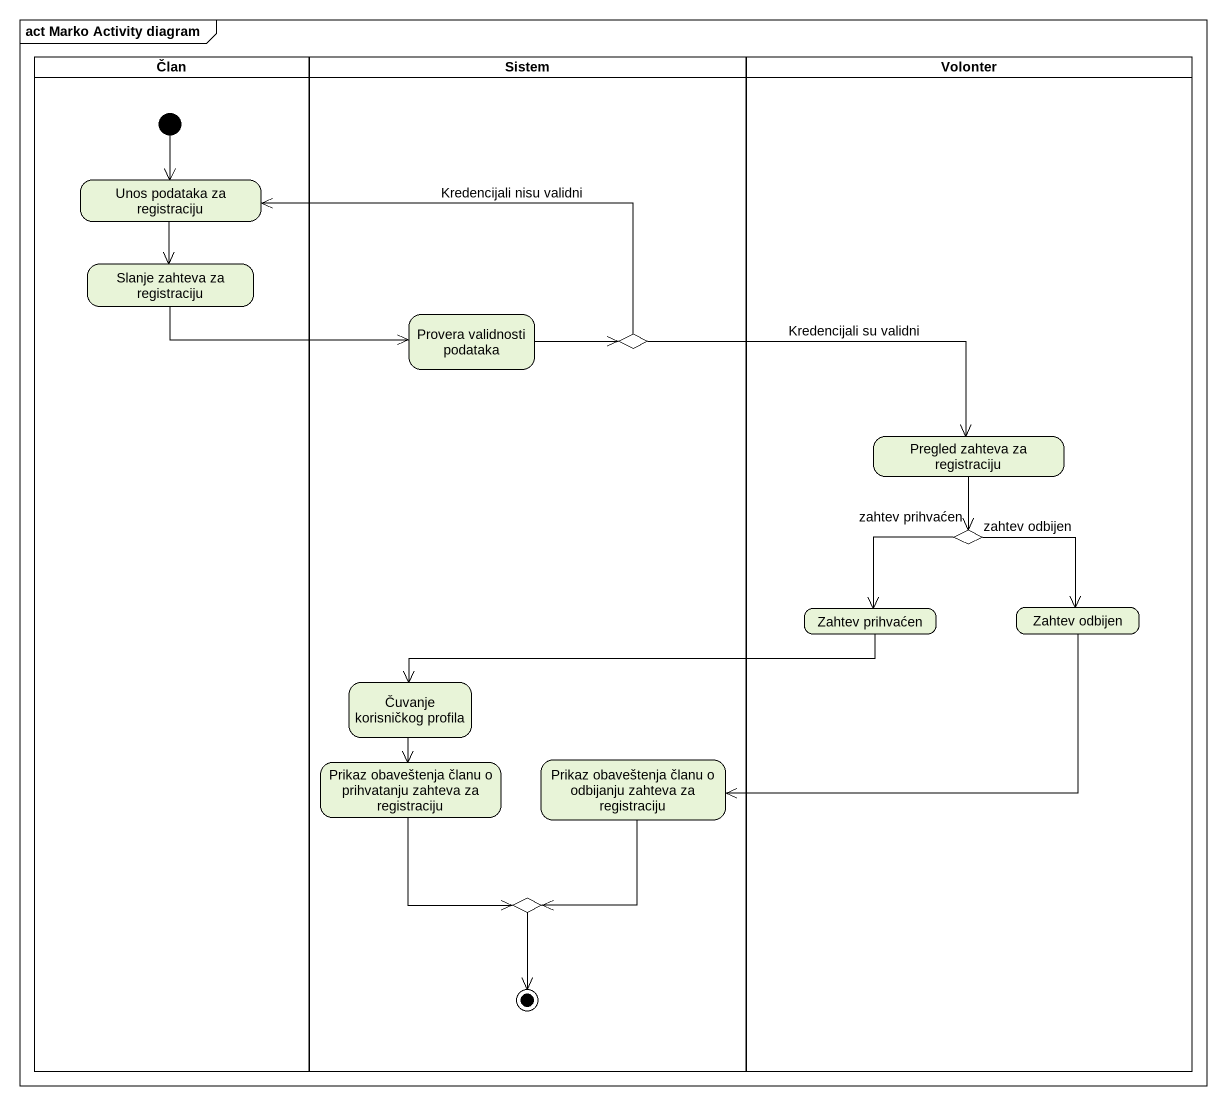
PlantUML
@startuml
mainframe act Marko Activity diagram
hide empty description
state Član <<partition>> {
  state "Unos podataka za registraciju" as Unos_podataka_za
  state "Slanje zahteva za registraciju" as Slanje_zahteva_za
  [*] --> Unos_podataka_za
}
state Sistem <<partition>> {
  state "Provera validnosti podataka" as Provera_validnosti_podataka
  state choice1 <<choice>>
  state "Čuvanje korisničkog profila" as Čuvanje_korisničkog_profila
  state "Prikaz obaveštenja članu o prihvatanju zahteva za registraciju" as Prikaz_obaveštenja_članu_o
  state "Prikaz obaveštenja članu o odbijanju zahteva za registraciju" as Prikaz_obaveštenja_članu_o_2
  state choice3 <<choice>>
  choice3 --> [*]
}
state Volonter <<partition>> {
  state "Pregled zahteva za registraciju" as Pregled_zahteva_za
  state choice2 <<choice>>
  state "Zahtev prihvaćen" as Zahtev_prihvaćen
  state "Zahtev odbijen" as Zahtev_odbijen
}
Unos_podataka_za --> Slanje_zahteva_za
Slanje_zahteva_za -right-> Provera_validnosti_podataka
Provera_validnosti_podataka -right-> choice1
choice1 -left-> Unos_podataka_za : Kredencijali nisu validni
choice1 -right-> Pregled_zahteva_za : Kredencijali su validni
Pregled_zahteva_za --> choice2
choice2 --> Zahtev_prihvaćen : zahtev prihvaćen
choice2 --> Zahtev_odbijen : zahtev odbijen
Zahtev_prihvaćen -left-> Čuvanje_korisničkog_profila
Zahtev_odbijen -left-> Prikaz_obaveštenja_članu_o_2
Čuvanje_korisničkog_profila --> Prikaz_obaveštenja_članu_o
Prikaz_obaveštenja_članu_o --> choice3
Prikaz_obaveštenja_članu_o_2 --> choice3
@enduml
